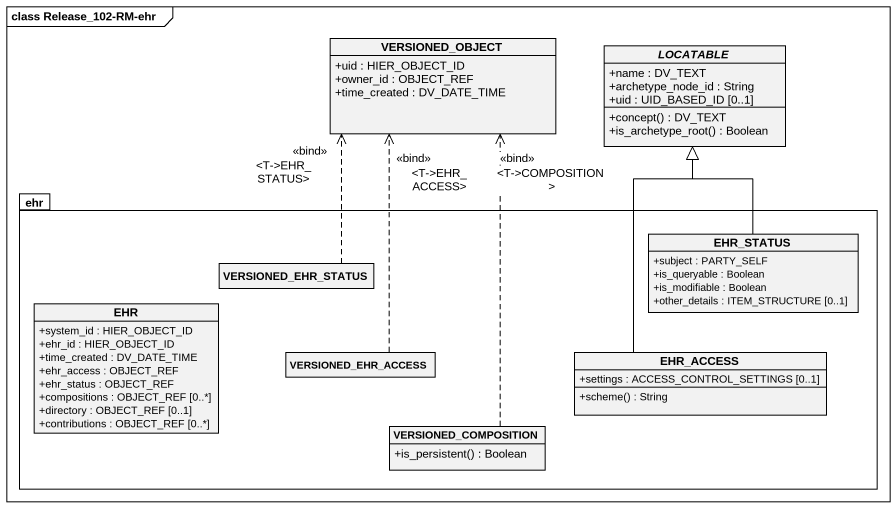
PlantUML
@startuml
mainframe class Release_102-RM-ehr
hide circle
hide empty members
skinparam classAttributeIconSize 0
class VERSIONED_OBJECT {
  +uid : HIER_OBJECT_ID
  +owner_id : OBJECT_REF
  +time_created : DV_DATE_TIME
}
abstract class LOCATABLE {
  +name : DV_TEXT
  +archetype_node_id : String
  +uid : UID_BASED_ID [0..1]
  +concept() : DV_TEXT
  +is_archetype_root() : Boolean
}
package ehr {
  class EHR_STATUS {
    +subject : PARTY_SELF
    +is_queryable : Boolean
    +is_modifiable : Boolean
    +other_details : ITEM_STRUCTURE [0..1]
  }
  class VERSIONED_EHR_STATUS
  class EHR {
    +system_id : HIER_OBJECT_ID
    +ehr_id : HIER_OBJECT_ID
    +time_created : DV_DATE_TIME
    +ehr_access : OBJECT_REF
    +ehr_status : OBJECT_REF
    +compositions : OBJECT_REF [0..*]
    +directory : OBJECT_REF [0..1]
    +contributions : OBJECT_REF [0..*]
  }
  class VERSIONED_EHR_ACCESS
  class EHR_ACCESS {
    +settings : ACCESS_CONTROL_SETTINGS [0..1]
    +scheme() : String
  }
  class VERSIONED_COMPOSITION {
    +is_persistent() : Boolean
  }
}
EHR_STATUS -up-|> LOCATABLE
VERSIONED_EHR_STATUS .up.> VERSIONED_OBJECT : <<bind>>\n<T->EHR_STATUS>
VERSIONED_EHR_ACCESS .up.> VERSIONED_OBJECT : <<bind>>\n<T->EHR_ACCESS>
EHR_ACCESS -up-|> LOCATABLE
VERSIONED_COMPOSITION .up.> VERSIONED_OBJECT : <<bind>>\n<T->COMPOSITION>
@enduml
